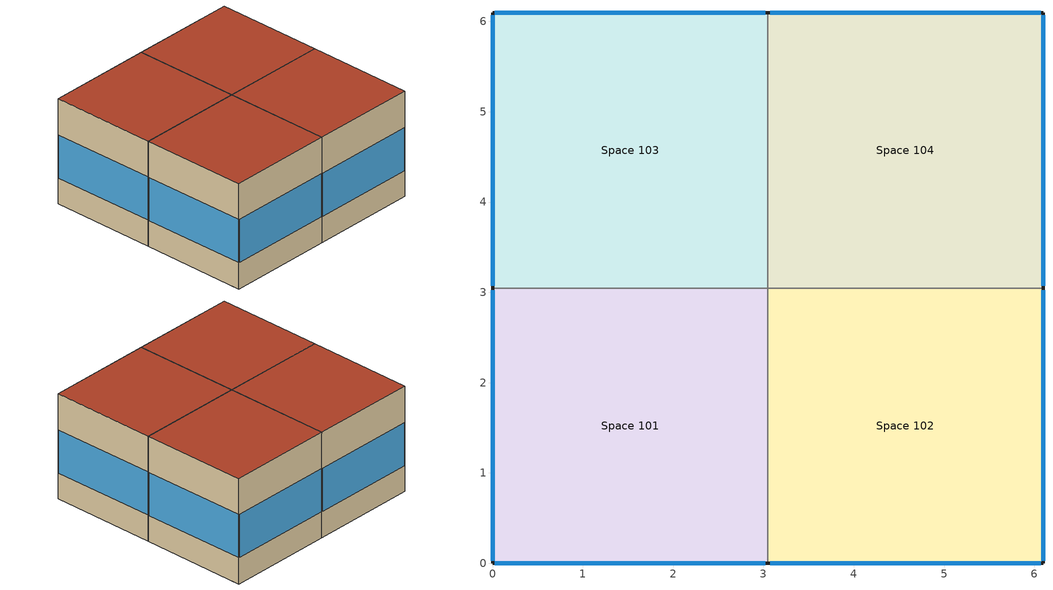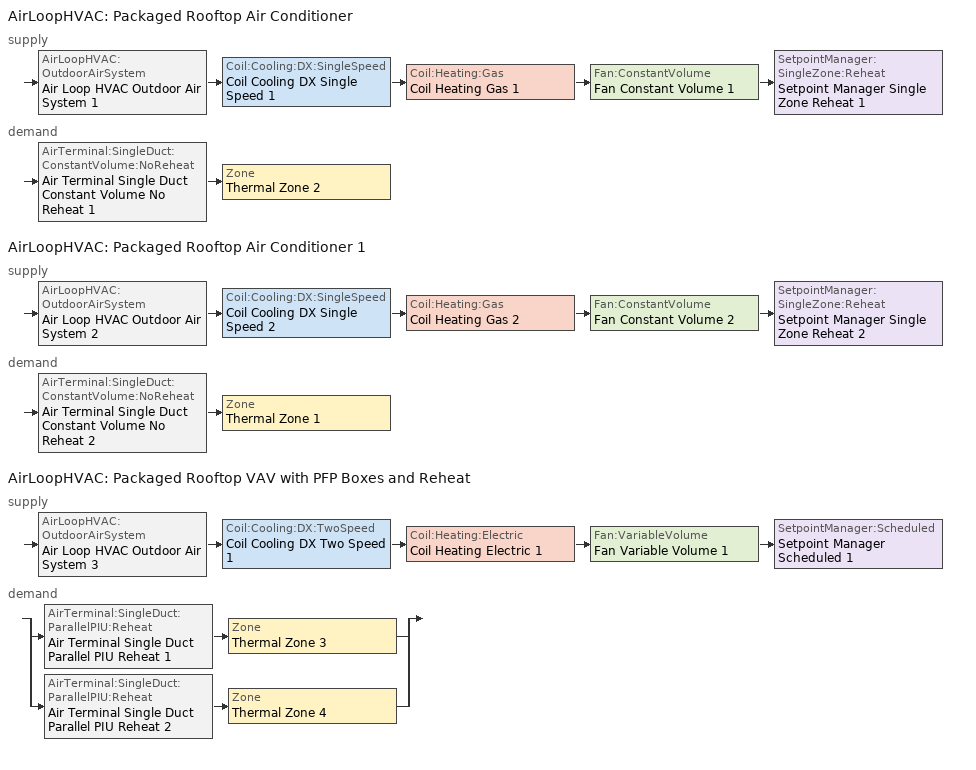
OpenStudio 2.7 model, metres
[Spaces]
Space 101
 floor ground: 3.05,3.05 3.05,0 0,0 0,3.05 z0
 wall outside: 0,3.05 0,0 3.05,0 z0:3.05
 wall to Space 103: 3.05,3.05 0,3.05 z0:3.05
 wall to Space 102: 3.05,0 3.05,3.05 z0:3.05
 window: 0.03,0 3.02,0 / 0,3.02 0,0.03 z0.76:2
 roof outside: 3.05,0 3.05,3.05 0,3.05 0,0 z3.05
Space 102
 floor ground: 6.1,3.05 6.1,0 3.05,0 3.05,3.05 z0
 wall outside: 3.05,0 6.1,0 6.1,3.05 z0:3.05
 wall to Space 104: 6.1,3.05 3.05,3.05 z0:3.05
 window: 6.1,0.03 6.1,3.02 / 3.07,0 6.07,0 z0.76:2
 roof outside: 6.1,0 6.1,3.05 3.05,3.05 3.05,0 z3.05
Space 103
 floor ground: 3.05,6.1 3.05,3.05 0,3.05 0,6.1 z0
 wall outside: 3.05,6.1 0,6.1 0,3.05 z0:3.05
 wall to Space 104: 3.05,3.05 3.05,6.1 z0:3.05
 window: 3.02,6.1 0.03,6.1 / 0,6.07 0,3.07 z0.76:2
 roof outside: 3.05,3.05 3.05,6.1 0,6.1 0,3.05 z3.05
Space 104
 floor ground: 6.1,6.1 6.1,3.05 3.05,3.05 3.05,6.1 z0
 wall outside: 6.1,3.05 6.1,6.1 3.05,6.1 z0:3.05
 window: 6.07,6.1 3.07,6.1 / 6.1,3.07 6.1,6.07 z0.76:2
 roof outside: 6.1,3.05 6.1,6.1 3.05,6.1 3.05,3.05 z3.05
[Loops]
AirLoopHVAC 'Packaged Rooftop Air Conditioner'
 supply: AirLoopHVAC:OutdoorAirSystem 'Air Loop HVAC Outdoor Air System 1' > Coil:Cooling:DX:SingleSpeed 'Coil Cooling DX Single Speed 1' > Coil:Heating:Gas 'Coil Heating Gas 1' > Fan:ConstantVolume 'Fan Constant Volume 1' > SetpointManager:SingleZone:Reheat 'Setpoint Manager Single Zone Reheat 1'
 demand: AirTerminal:SingleDuct:ConstantVolume:NoReheat 'Air Terminal Single Duct Constant Volume No Reheat 1' > Zone 'Thermal Zone 2'
AirLoopHVAC 'Packaged Rooftop Air Conditioner 1'
 supply: AirLoopHVAC:OutdoorAirSystem 'Air Loop HVAC Outdoor Air System 2' > Coil:Cooling:DX:SingleSpeed 'Coil Cooling DX Single Speed 2' > Coil:Heating:Gas 'Coil Heating Gas 2' > Fan:ConstantVolume 'Fan Constant Volume 2' > SetpointManager:SingleZone:Reheat 'Setpoint Manager Single Zone Reheat 2'
 demand: AirTerminal:SingleDuct:ConstantVolume:NoReheat 'Air Terminal Single Duct Constant Volume No Reheat 2' > Zone 'Thermal Zone 1'
AirLoopHVAC 'Packaged Rooftop VAV with PFP Boxes and Reheat'
 supply: AirLoopHVAC:OutdoorAirSystem 'Air Loop HVAC Outdoor Air System 3' > Coil:Cooling:DX:TwoSpeed 'Coil Cooling DX Two Speed 1' > Coil:Heating:Electric 'Coil Heating Electric 1' > Fan:VariableVolume 'Fan Variable Volume 1' > SetpointManager:Scheduled 'Setpoint Manager Scheduled 1'
 demand: split
  | AirTerminal:SingleDuct:ParallelPIU:Reheat 'Air Terminal Single Duct Parallel PIU Reheat 1' > Zone 'Thermal Zone 3'
  | AirTerminal:SingleDuct:ParallelPIU:Reheat 'Air Terminal Single Duct Parallel PIU Reheat 2' > Zone 'Thermal Zone 4'
[Building]
Building 1: Space Type=189.1-2009 - Office - OpenOffice - CZ4-8; Default Construction Set=189.1-2009 - CZ5 - Office
[Site]
Site 1
[ClimateZones]
Climate Zone Institution Name 2=CEC; Climate Zone Document Name 2=California Climate Zone Descriptions; Climate Zone Document Year 2=1995
[DefaultConstructionSet]
189.1-2009 - CZ5 - Office: Default Exterior Surface Constructions=Default Surface Constructions 13; Default Interior Surface Constructions=Default Surface Constructions 14; Default Ground Contact Surface Constructions=Default Surface Constructions 15; Default Exterior SubSurface Constructions=Default Sub Surface Constructions 9; Default Interior SubSurface Constructions=Default Sub Surface Constructions 10; Interior Partition Construction=Interior Partition
[DefaultSurfaceConstructions]
Name | Floor Construction | Wall Construction | Roof Ceiling Construction
Default Surface Constructions 13 | ExtSlabCarpet 4in ClimateZone 1-8 | ASHRAE 189.1-2009 ExtWall Mass ClimateZone 5 | ASHRAE 189.1-2009 ExtRoof IEAD ClimateZone 2-5
Default Surface Constructions 14 | Interior Floor | Interior Wall | Interior Ceiling
Default Surface Constructions 15 | ExtSlabCarpet 4in ClimateZone 1-8 | ExtSlabCarpet 4in ClimateZone 1-8 | ExtSlabCarpet 4in ClimateZone 1-8
[Construction]
ExtSlabCarpet 4in ClimateZone 1-8: MAT-CC05 4 HW CONCRETE, CP02 CARPET PAD
Interior Floor: F16 Acoustic tile, F05 Ceiling air space resistance, M11 100mm lightweight concrete
Interior Wall: G01a 19mm gypsum board, F04 Wall air space resistance, G01a 19mm gypsum board
Interior Ceiling: M11 100mm lightweight concrete, F05 Ceiling air space resistance, F16 Acoustic tile
Exterior Door: F08 Metal surface, I01 25mm insulation board
Interior Window: Clear 3mm
Interior Door; Interior Partition: G05 25mm wood
ASHRAE 189.1-2009 ExtRoof IEAD ClimateZone 2-5: Roof Membrane, Roof Insulation [21], Metal Decking
ASHRAE 189.1-2009 ExtWindow ClimateZone 4-5: Theoretical Glass [207]
ASHRAE 189.1-2009 ExtWall Mass ClimateZone 5: 1IN Stucco, 8IN Concrete HW, Wall Insulation [40], 1/2IN Gypsum
[Material] Thermal Absorptance=0.9
Name | Roughness | Thickness {m} | Conductivity {W/m-K} | Density {kg/m3} | Specific Heat {J/kg-K} | Solar Absorptance | Visible Absorptance
MAT-CC05 4 HW CONCRETE | Rough | 0.1016 | 1.311 | 2240 | 836.8 | 0.85 | 0.85
1IN Stucco | Smooth | 0.0253 | 0.6918 | 1858 | 837 | 0.92 | 0.92
8IN Concrete HW | MediumRough | 0.2033 | 1.7296 | 2243 | 837 | 0.65 | 0.65
1/2IN Gypsum | Smooth | 0.0127 | 0.16 | 784.9 | 830 | 0.4 | 0.4
Roof Membrane | VeryRough | 0.0095 | 0.16 | 1121.29 | 1460 | 0.7 | 0.7
Metal Decking | MediumSmooth | 0.0015 | 45.006 | 7680 | 418.4 | 0.6 | 0.6
F16 Acoustic tile | MediumSmooth | 0.0191 | 0.06 | 368 | 590 | 0.3 | 0.3
M11 100mm lightweight concrete | MediumRough | 0.1016 | 0.53 | 1280 | 840 | 0.5 | 0.5
G01a 19mm gypsum board | MediumSmooth | 0.019 | 0.16 | 800 | 1090 | 0.4 | 0.4
F08 Metal surface | Smooth | 0.0008 | 45.28 | 7824 | 500 | 0.7 | 0.7
I01 25mm insulation board | MediumRough | 0.0254 | 0.03 | 43 | 1210 | 0.6 | 0.6
G05 25mm wood | MediumSmooth | 0.0254 | 0.15 | 608 | 1630 | 0.5 | 0.5
Roof Insulation [21] | MediumRough | 0.2105 | 0.049 | 265 | 836.8 | 0.7 | 0.7
Wall Insulation [40] | MediumRough | 0.0794 | 0.0432 | 91 | 837 | 0.5 | 0.5
[Material:NoMass]
CP02 CARPET PAD: Roughness=Smooth; Thermal Resistance {m2-K/W}=0.1; Thermal Absorptance=0.9; Solar Absorptance=0.8; Visible Absorptance=0.8
[Material:AirGap]
Name | Thermal Resistance {m2-K/W}
F05 Ceiling air space resistance | 0.18
F04 Wall air space resistance | 0.15
[DefaultSubSurfaceConstructions]
Name | Fixed Window Construction | Operable Window Construction | Door Construction | Tubular Daylight Dome Construction | Tubular Daylight Diffuser Construction
Default Sub Surface Constructions 9 | ASHRAE 189.1-2009 ExtWindow ClimateZone 4-5 | ASHRAE 189.1-2009 ExtWindow ClimateZone 4-5 | Exterior Door | Interior Window | Interior Window
Default Sub Surface Constructions 10 | Interior Window | Interior Window | Interior Door
[WindowMaterial:Glazing] Optical Data Type=SpectralAverage; Thickness {m}=0.003; Back Side Solar Reflectance at Normal Incidence=0; Back Side Visible Reflectance at Normal Incidence=0; Infrared Transmittance at Normal Incidence=0; Dirt Correction Factor for Solar and Visible Transmittance=1; Solar Diffusing=No
Name | Solar Transmittance at Normal Incidence | Front Side Solar Reflectance at Normal Incidence | Visible Transmittance at Normal Incidence | Front Side Visible Reflectance at Normal Incidence | Front Side Infrared Hemispherical Emissivity | Back Side Infrared Hemispherical Emissivity | Conductivity {W/m-K}
Clear 3mm | 0.837 | 0.075 | 0.898 | 0.081 | 0.84 | 0.84 | 0.9
Theoretical Glass [207] | 0.3311 | 0.6189 | 0.44 | 0.51 | 0.9 | 0.9 | 0.0133
[SpaceType]
189.1-2009 - Office - OpenOffice - CZ4-8: Default Schedule Set=189.1-2009 - Office - OpenOffice - CZ4-8 Schedule Set; Design Specification Outdoor Air Object=189.1-2009 - Office - OpenOffice - CZ4-8 Ventilation; Standards Building Type=Office; Standards Space Type=OpenOffice
[DefaultScheduleSet]
189.1-2009 - Office - OpenOffice - CZ4-8 Schedule Set: Number of People Schedule=Office Work Occ; People Activity Level Schedule=Office Activity; Lighting Schedule=Office Bldg Light; Electric Equipment Schedule=Office Bldg Equip; Infiltration Schedule=Office Infil Quarter On
[Lights:Definition]
189.1-2009 - Office - OpenOffice - CZ4-8 Lights Definition: Design Level Calculation Method=Watts/Area; Watts per Space Floor Area {W/m2}=10.6563
[Lights]
189.1-2009 - Office - OpenOffice - CZ4-8 Lights: Lights Definition=189.1-2009 - Office - OpenOffice - CZ4-8 Lights Definition; Space or SpaceType=189.1-2009 - Office - OpenOffice - CZ4-8
[DesignSpecification:OutdoorAir]
189.1-2009 - Office - OpenOffice - CZ4-8 Ventilation: Outdoor Air Method=Sum; Outdoor Air Flow per Person {m3/s-person}=0.00943895
[People:Definition]
189.1-2009 - Office - OpenOffice - CZ4-8 People Definition: Number of People Calculation Method=People/Area; People per Space Floor Area {person/m2}=0.0565105; Fraction Radiant=0.3
[People]
189.1-2009 - Office - OpenOffice - CZ4-8 People: People Definition=189.1-2009 - Office - OpenOffice - CZ4-8 People Definition; Space or SpaceType=189.1-2009 - Office - OpenOffice - CZ4-8
[SpaceInfiltration:DesignFlowRate]
189.1-2009 - Office - OpenOffice - CZ4-8 Infiltration: Space or SpaceType=189.1-2009 - Office - OpenOffice - CZ4-8; Design Flow Rate Calculation Method=Flow/ExteriorArea; Flow per Exterior Surface Area {m3/s-m2}=0.000226568
[ElectricEquipment:Definition]
189.1-2009 - Office - OpenOffice - CZ4-8 Electric Equipment Definition: Design Level Calculation Method=Watts/Area; Watts per Space Floor Area {W/m2}=7.64238
[ElectricEquipment]
189.1-2009 - Office - OpenOffice - CZ4-8 Electric Equipment: Electric Equipment Definition=189.1-2009 - Office - OpenOffice - CZ4-8 Electric Equipment Definition; Space or SpaceType=189.1-2009 - Office - OpenOffice - CZ4-8
[BuildingStory]
Building Story 1: Nominal Z Coordinate {m}=0; Nominal Floor to Floor Height {m}=3.048
[Space] Building Story=Building Story 1
Name | Thermal Zone
Space 101 | Thermal Zone 1
Space 102 | Thermal Zone 2
Space 103 | Thermal Zone 3
Space 104 | Thermal Zone 4
[ThermalZone] Use Ideal Air Loads=No
Thermal Zone 1; Thermal Zone 2; Thermal Zone 3; Thermal Zone 4
[Sizing:Zone] Zone Cooling Design Supply Air Temperature Input Method=SupplyAirTemperature; Zone Cooling Design Supply Air Temperature {C}=14; Zone Cooling Design Supply Air Temperature Difference {deltaC}=11.11; Zone Heating Design Supply Air Temperature Input Method=SupplyAirTemperature; Zone Heating Design Supply Air Temperature {C}=40; Zone Heating Design Supply Air Temperature Difference {deltaC}=11.11; Zone Cooling Design Supply Air Humidity Ratio {kg-H2O/kg-air}=0.0085; Zone Heating Design Supply Air Humidity Ratio {kg-H2O/kg-air}=0.008; Cooling Design Air Flow Method=DesignDay; Heating Design Air Flow Method=DesignDay; Account for Dedicated Outdoor Air System=No; Dedicated Outdoor Air System Control Strategy=NeutralSupplyAir; Dedicated Outdoor Air Low Setpoint Temperature for Design {C}=autosize; Dedicated Outdoor Air High Setpoint Temperature for Design {C}=autosize
Thermal Zone 1; Thermal Zone 2; Thermal Zone 3; Thermal Zone 4
[Zone equipment]
Thermal Zone 1: Air Terminal Single Duct Constant Volume No Reheat 2
Thermal Zone 2: Air Terminal Single Duct Constant Volume No Reheat 1
Thermal Zone 3: Air Terminal Single Duct Parallel PIU Reheat 1
Thermal Zone 4: Air Terminal Single Duct Parallel PIU Reheat 2
[AirLoopHVAC] Availability Schedule=Always On Discrete; Design Supply Air Flow Rate {m3/s}=AutoSize
Packaged Rooftop Air Conditioner; Packaged Rooftop Air Conditioner 1; Packaged Rooftop VAV with PFP Boxes and Reheat
[Sizing:System] Type of Load to Size On=Sensible; Design Outdoor Air Flow Rate {m3/s}=Autosize; Preheat Design Temperature {C}=7; Preheat Design Humidity Ratio {kg-H2O/kg-Air}=0.008; Precool Design Temperature {C}=12.8; Precool Design Humidity Ratio {kg-H2O/kg-Air}=0.008; Central Cooling Design Supply Air Temperature {C}=12.8; Sizing Option=NonCoincident; 100% Outdoor Air in Cooling=Yes; 100% Outdoor Air in Heating=Yes; Central Cooling Design Supply Air Humidity Ratio {kg-H2O/kg-Air}=0.0085; Central Heating Design Supply Air Humidity Ratio {kg-H2O/kg-Air}=0.008; Cooling Design Air Flow Method=DesignDay; Cooling Design Air Flow Rate {m3/s}=0; Heating Design Air Flow Method=DesignDay; Heating Design Air Flow Rate {m3/s}=0; System Outdoor Air Method=ZoneSum; Zone Maximum Outdoor Air Fraction=1; Cooling Supply Air Flow Rate Per Floor Area {m3/s-m2}=0.00996765; Cooling Fraction of Autosized Cooling Supply Air Flow Rate=1; Cooling Supply Air Flow Rate Per Unit Cooling Capacity {m3/s-W}=3.94755e-05; Heating Supply Air Flow Rate Per Floor Area {m3/s-m2}=0.00996765; Heating Fraction of Autosized Heating Supply Air Flow Rate=1; Heating Fraction of Autosized Cooling Supply Air Flow Rate=1; Heating Supply Air Flow Rate Per Unit Heating Capacity {m3/s-W}=3.15882e-05; Cooling Design Capacity Method=CoolingDesignCapacity; Cooling Design Capacity {W}=autosize; Cooling Design Capacity Per Floor Area {W/m2}=234.7; Fraction of Autosized Cooling Design Capacity=1; Heating Design Capacity Method=HeatingDesignCapacity; Heating Design Capacity {W}=autosize; Heating Design Capacity Per Floor Area {W/m2}=157; Fraction of Autosized Heating Design Capacity=1; Central Cooling Capacity Control Method=OnOff
Name | Central Heating Maximum System Air Flow Ratio | Central Heating Design Supply Air Temperature {C}
Packaged Rooftop Air Conditioner; Packaged Rooftop Air Conditioner 1 | 1 | 40
Packaged Rooftop VAV with PFP Boxes and Reheat | 0.3 | 16.7
[Fan:ConstantVolume] Availability Schedule=Always On Discrete; Maximum Flow Rate {m3/s}=AutoSize
Name | Pressure Rise {Pa}
Fan Constant Volume 1; Fan Constant Volume 2 | 500
Fan Constant Volume 3; Fan Constant Volume 4 | 300
[Coil:Heating:Gas] Availability Schedule=Always On Discrete; Gas Burner Efficiency=0.8; Nominal Capacity {W}=AutoSize; Parasitic Electric Load {W}=0; Parasitic Gas Load {W}=0
Coil Heating Gas 1; Coil Heating Gas 2
[Coil:Cooling:DX:SingleSpeed] Availability Schedule=Always On Discrete; Rated Total Cooling Capacity {W}=autosize; Rated Sensible Heat Ratio=autosize; Rated COP {W/W}=3; Rated Air Flow Rate {m3/s}=autosize; Rated Evaporator Fan Power Per Volume Flow Rate {W/(m3/s)}=773.3; Condenser Type=AirCooled; Evaporative Condenser Effectiveness=0; Evaporative Condenser Air Flow Rate {m3/s}=Autosize; Evaporative Condenser Pump Rated Power Consumption {W}=Autosize; Crankcase Heater Capacity {W}=0; Maximum Outdoor Dry-Bulb Temperature for Crankcase Heater Operation {C}=0; Basin Heater Capacity {W/K}=0; Basin Heater Setpoint Temperature {C}=10
Name | Total Cooling Capacity Function of Temperature Curve | Total Cooling Capacity Function of Flow Fraction Curve | Energy Input Ratio Function of Temperature Curve | Energy Input Ratio Function of Flow Fraction Curve | Part Load Fraction Correlation Curve
Coil Cooling DX Single Speed 1 | Curve Biquadratic 1 | Curve Quadratic 1 | Curve Biquadratic 2 | Curve Quadratic 2 | Curve Quadratic 3
Coil Cooling DX Single Speed 2 | Curve Biquadratic 3 | Curve Quadratic 4 | Curve Biquadratic 4 | Curve Quadratic 5 | Curve Quadratic 6
[SetpointManager:SingleZone:Reheat] Minimum Supply Air Temperature {C}=-99; Maximum Supply Air Temperature {C}=99
Name | Control Zone
Setpoint Manager Single Zone Reheat 1 | Thermal Zone 2
Setpoint Manager Single Zone Reheat 2 | Thermal Zone 1
[Controller:OutdoorAir] Minimum Outdoor Air Flow Rate {m3/s}=0; Maximum Outdoor Air Flow Rate {m3/s}=Autosize; Economizer Control Type=NoEconomizer; Economizer Control Action Type=ModulateFlow; Economizer Maximum Limit Dry-Bulb Temperature {C}=28; Economizer Maximum Limit Enthalpy {J/kg}=64000; Economizer Minimum Limit Dry-Bulb Temperature {C}=-100; Lockout Type=NoLockout; Minimum Limit Type=FixedMinimum; High Humidity Control=No; Heat Recovery Bypass Control Type=BypassWhenWithinEconomizerLimits
Name | Controller Mechanical Ventilation
Controller Outdoor Air 1 | Controller Mechanical Ventilation 1
Controller Outdoor Air 2 | Controller Mechanical Ventilation 2
Controller Outdoor Air 3 | Controller Mechanical Ventilation 3
[Controller:MechanicalVentilation] Availability Schedule=Always On Discrete; System Outdoor Air Method=ZoneSum
Controller Mechanical Ventilation 1; Controller Mechanical Ventilation 2; Controller Mechanical Ventilation 3
[AirLoopHVAC:OutdoorAirSystem]
Name | Controller
Air Loop HVAC Outdoor Air System 1 | Controller Outdoor Air 1
Air Loop HVAC Outdoor Air System 2 | Controller Outdoor Air 2
Air Loop HVAC Outdoor Air System 3 | Controller Outdoor Air 3
[AirTerminal:SingleDuct:ConstantVolume:NoReheat] Availability Schedule=Always On Discrete; Maximum Air Flow Rate {m3/s}=AutoSize
Air Terminal Single Duct Constant Volume No Reheat 1; Air Terminal Single Duct Constant Volume No Reheat 2
[Fan:VariableVolume]
Fan Variable Volume 1: Availability Schedule=Always On Discrete; Fan Total Efficiency=0.6045; Pressure Rise {Pa}=500; Maximum Flow Rate {m3/s}=Autosize; Fan Power Minimum Flow Rate Input Method=FixedFlowRate; Fan Power Minimum Flow Fraction=0; Fan Power Minimum Air Flow Rate {m3/s}=0; Motor Efficiency=0.93; Motor In Airstream Fraction=1; Fan Power Coefficient 1=0.0407599; Fan Power Coefficient 2=0.088045; Fan Power Coefficient 3=-0.0729261; Fan Power Coefficient 4=0.94374; Fan Power Coefficient 5=0
[Coil:Heating:Electric] Availability Schedule=Always On Discrete
Coil Heating Electric 1; Coil Heating Electric 2; Coil Heating Electric 3
[Coil:Cooling:DX:TwoSpeed]
Coil Cooling DX Two Speed 1: Availability Schedule=Always On Discrete; Rated High Speed Total Cooling Capacity {W}=Autosize; Rated High Speed Sensible Heat Ratio=Autosize; Rated High Speed COP {W/W}=3; Rated High Speed Air Flow Rate {m3/s}=Autosize; Total Cooling Capacity Function of Temperature Curve=Curve Biquadratic 5; Total Cooling Capacity Function of Flow Fraction Curve=Curve Quadratic 7; Energy Input Ratio Function of Temperature Curve=Curve Biquadratic 6; Energy Input Ratio Function of Flow Fraction Curve=Curve Quadratic 8; Part Load Fraction Correlation Curve=Curve Quadratic 9; Rated Low Speed Total Cooling Capacity {W}=Autosize; Rated Low Speed Sensible Heat Ratio=0.69; Rated Low Speed COP {W/W}=3; Low Speed Total Cooling Capacity Function of Temperature Curve=Curve Biquadratic 7; Low Speed Energy Input Ratio Function of Temperature Curve=Curve Biquadratic 8; Condenser Type=AirCooled; High Speed Evaporative Condenser Effectiveness=0; High Speed Evaporative Condenser Air Flow Rate {m3/s}=Autosize; High Speed Evaporative Condenser Pump Rated Power Consumption {W}=Autosize; Low Speed Evaporative Condenser Effectiveness=0; Low Speed Evaporative Condenser Air Flow Rate {m3/s}=Autosize; Low Speed Evaporative Condenser Pump Rated Power Consumption {W}=Autosize; Basin Heater Capacity {W/K}=10; Basin Heater Setpoint Temperature {C}=2
[SetpointManager:Scheduled]
Setpoint Manager Scheduled 1: Control Variable=Temperature; Schedule=Deck_Temperature
[AirTerminal:SingleDuct:ParallelPIU:Reheat] Availability Schedule=Always On Discrete; Maximum Primary Air Flow Rate {m3/s}=Autosize; Maximum Secondary Air Flow Rate {m3/s}=Autosize; Minimum Primary Air Flow Fraction=Autosize; Fan On Flow Fraction=Autosize; Maximum Hot Water or Steam Flow Rate {m3/s}=Autosize; Minimum Hot Water or Steam Flow Rate {m3/s}=0; Convergence Tolerance=0.001
Name | Fan | Reheat Coil
Air Terminal Single Duct Parallel PIU Reheat 1 | Fan Constant Volume 3 | Coil Heating Electric 2
Air Terminal Single Duct Parallel PIU Reheat 2 | Fan Constant Volume 4 | Coil Heating Electric 3
[Schedule:Ruleset]
Name | Default Day Schedule | Summer Design Day Schedule | Winter Design Day Schedule
Office Bldg Light | Office Bldg Light Default Schedule | Office Bldg Light Summer Design Day | Office Bldg Light Winter Design Day
Office Activity | Office Activity Default Schedule | Office Activity Summer Design Day | Office Activity Winter Design Day
Office Infil Quarter On | Office Infil Quarter On Default Schedule | Office Infil Quarter On Summer Design Day | Office Infil Quarter On Winter Design Day
Office Bldg Equip | Office Bldg Equip Default Schedule | Office Bldg Equip Summer Design Day | Office Bldg Equip Winter Design Day
Office Work Occ | Office Bldg Occ Default Schedule | Office Bldg Occ Summer Design Day | Office Bldg Occ Winter Design Day
Deck_Temperature | Deck_Temperature_Default | Deck_Temperature_Summer_Design_Day | Deck_Temperature_Winter_Design_Day
[Schedule:Day]
Office Bldg Light Default Schedule: 5, 0, 0.05, 7, 0, 0.1, 8, 0, 0.3, 17, 0, 0.9, 18, 0, 0.7, 20, 0, 0.5, 22, 0, 0.3, 23, 0, 0.1, 24, 0, 0.05
Office Bldg Light Summer Design Day; Office Infil Quarter On Rule 1 Day Schedule; Office Bldg Equip Summer Design Day: 24, 0, 1
Office Bldg Light Winter Design Day; Office Bldg Equip Winter Design Day; Office Bldg Occ Winter Design Day; Office Bldg Occ Rule 1 Day Schedule: 24, 0, 0
Office Bldg Light Rule 1 Day Schedule: 24, 0, 0.05
Office Bldg Light Rule 2 Day Schedule: 6, 0, 0.05, 8, 0, 0.1, 14, 0, 0.5, 17, 0, 0.15, 24, 0, 0.05
Office Activity Default Schedule; Office Activity Summer Design Day; Office Activity Winter Design Day: 24, 0, 132
Office Infil Quarter On Default Schedule; Office Infil Quarter On Summer Design Day: 6, 0, 1, 22, 0, 0.25, 24, 0, 1
Office Infil Quarter On Winter Design Day; Office Infil Quarter On Rule 2 Day Schedule: 6, 0, 1, 18, 0, 0.25, 24, 0, 1
Office Bldg Equip Default Schedule: 8, 0, 0.4, 12, 0, 0.9, 13, 0, 0.8, 17, 0, 0.9, 18, 0, 0.8, 20, 0, 0.6, 22, 0, 0.5, 24, 0, 0.4
Office Bldg Equip Rule 1 Day Schedule: 24, 0, 0.3
Office Bldg Equip Rule 2 Day Schedule: 6, 0, 0.3, 8, 0, 0.4, 14, 0, 0.5, 17, 0, 0.35, 24, 0, 0.3
Office Bldg Occ Default Schedule: 6, 0, 0, 7, 0, 0.1, 8, 0, 0.2, 12, 0, 0.85, 13, 0, 0.5, 17, 0, 0.85, 18, 0, 0.7, 20, 0, 0.4, 22, 0, 0.1, 24, 0, 0.05
Office Bldg Occ Summer Design Day: 6, 0, 0, 22, 0, 1, 24, 0, 0.05
Office Bldg Occ Rule 2 Day Schedule: 6, 0, 0, 8, 0, 0.1, 14, 0, 0.4, 17, 0, 0.1, 24, 0, 0
Deck_Temperature_Default; Deck_Temperature_Summer_Design_Day; Deck_Temperature_Winter_Design_Day: 24, 0, 12.8
[Schedule:Rule] Apply Monday=No; Apply Tuesday=No; Apply Wednesday=No; Apply Thursday=No; Apply Friday=No; Date Specification Type=DateRange; Start Month=1; Start Day=1; End Month=12; End Day=31
Name | Schedule Ruleset | Rule Order | Day Schedule | Apply Sunday | Apply Saturday
Office Bldg Light Rule 1 | Office Bldg Light | 0 | Office Bldg Light Rule 1 Day Schedule | Yes | No
Office Bldg Light Rule 2 | Office Bldg Light | 1 | Office Bldg Light Rule 2 Day Schedule | No | Yes
Office Infil Quarter On Rule 1 | Office Infil Quarter On | 0 | Office Infil Quarter On Rule 1 Day Schedule | Yes | No
Office Infil Quarter On Rule 2 | Office Infil Quarter On | 1 | Office Infil Quarter On Rule 2 Day Schedule | No | Yes
Office Bldg Equip Rule 1 | Office Bldg Equip | 0 | Office Bldg Equip Rule 1 Day Schedule | Yes | No
Office Bldg Equip Rule 2 | Office Bldg Equip | 1 | Office Bldg Equip Rule 2 Day Schedule | No | Yes
Office Work Occ Rule 1 | Office Work Occ | 0 | Office Bldg Occ Rule 1 Day Schedule | Yes | No
Office Work Occ Rule 2 | Office Work Occ | 1 | Office Bldg Occ Rule 2 Day Schedule | No | Yes
[Schedule:Constant]
Always On Discrete: Value=1
[Curve:Biquadratic] Minimum Value of x=17; Maximum Value of x=22; Minimum Value of y=13; Maximum Value of y=46
Name | Coefficient1 Constant | Coefficient2 x | Coefficient3 x**2 | Coefficient4 y | Coefficient5 y**2 | Coefficient6 x*y
Curve Biquadratic 1; Curve Biquadratic 3 | 0.942588 | 0.00954335 | 0.00068377 | -0.0110427 | 5.249e-06 | -9.72e-06
Curve Biquadratic 2; Curve Biquadratic 4 | 0.342414 | 0.034885 | -0.0006237 | 0.00497722 | 0.000437951 | -0.000728028
Curve Biquadratic 5; Curve Biquadratic 7 | 0.42415 | 0.04426 | -0.00042 | 0.00333 | -8e-05 | -0.00021
Curve Biquadratic 6; Curve Biquadratic 8 | 1.23649 | -0.02431 | 0.00057 | -0.01434 | 0.00063 | -0.00038
[Curve:Quadratic]
Name | Coefficient1 Constant | Coefficient2 x | Coefficient3 x**2 | Minimum Value of x | Maximum Value of x
Curve Quadratic 1; Curve Quadratic 4 | 0.8 | 0.2 | 0 | 0.5 | 1.5
Curve Quadratic 2; Curve Quadratic 5 | 1.1552 | -0.1808 | 0.0256 | 0.5 | 1.5
Curve Quadratic 3; Curve Quadratic 6 | 0.85 | 0.15 | 0 | 0 | 1
Curve Quadratic 7 | 0.77136 | 0.34053 | -0.11088 | 0.75918 | 1.13877
Curve Quadratic 8 | 1.2055 | -0.32953 | 0.12308 | 0.75918 | 1.13877
Curve Quadratic 9 | 0.771 | 0.229 | 0 | 0 | 1
